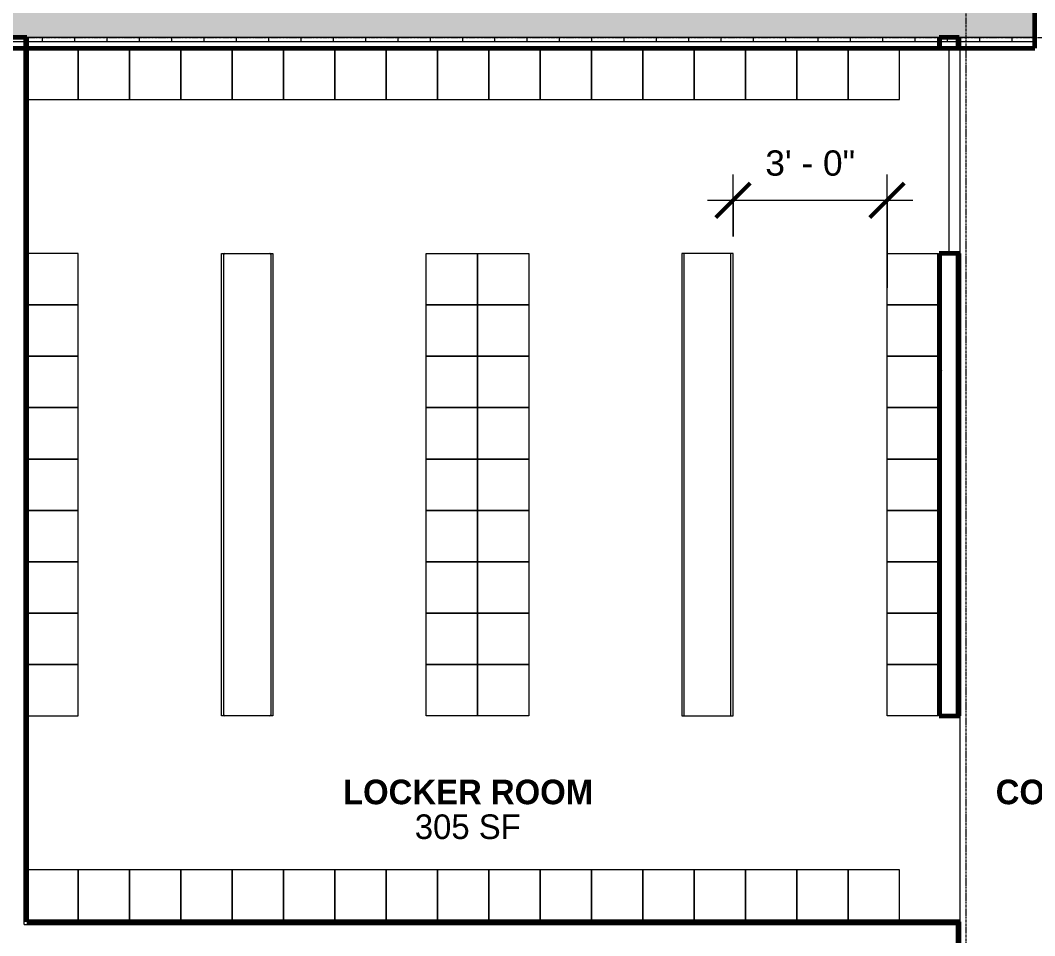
# Model space of a CAD drawing. Header units: inches. Extents: x 126 to 2219, y -1759 to -92.
# Drawn here: x 901.3 to 1138.4, y -906.3 to -692.5 of the extents above; entities that cross this region are included whole.
import ezdxf

# ---------------------------------------------------------------- set-up
doc = ezdxf.new("R2010")
doc.units = ezdxf.units.IN
doc.header["$MEASUREMENT"] = 0
doc.linetypes.add('Grid Line 1_2_', pattern=[0.875, 0.5, -0.125, 0.125, -0.125])
for name, color, linetype, lineweight in [('A-ANNO-DIMS', 211, 'Continuous', 9), ('A-ANNO-DIMS-64', 211, 'Continuous', 9), ('A-AREA', 32, 'Continuous', 9), ('A-AREA-IDEN', 2, 'Continuous', 9), ('A-WALL', 113, 'Continuous', 18), ('A-WALL-PATT', 111, 'Continuous', 60), ('I-FURN', 30, 'Continuous', 9), ('I-WALL', 2, 'Continuous', 18), ('L-SITE-WALL', 31, 'Continuous', 18), ('S-GRID', 1, 'Continuous', 9)]:
    doc.layers.add(name, color=color, linetype=linetype, lineweight=lineweight)
doc.styles.add('Arial', font='arial.ttf', dxfattribs={"height": 5.901198})
doc.styles.add('Century Gothic', font='GOTHIC.TTF', dxfattribs={"height": 5.748447})
doc.styles.add('Century Gothic_B', font='GOTHICB.TTF', dxfattribs={"height": 5.744479})
doc.dimstyles.new('Linear_-_3_32__Arial_3', dxfattribs={"dimscale": 12, "dimtxt": 6, "dimasz": 0.666667, "dimexe": 0.5, "dimexo": 0.333333, "dimgap": 0.333333, "dimtad": 1, "dimdec": 0, "dimzin": 1, "dimdsep": 46, "dimlunit": 4, "dimtxsty": 'Arial', "dimblk1": 'OBLIQUE', "dimblk2": 'OBLIQUE', "dimsah": 1, "dimcen": 0.09, "dimdle": 0.5, "dimazin": 0, "dimtfac": 1, "dimtdec": 4, "dimtix": 1, "dimtmove": 0, "dimatfit": 3, "dimfxl": 1, "dimtvp": 1, "dimfrac": 2, "dimtolj": 1, "dimtzin": 0, "dimarcsym": 2})
pattern_1 = [(0, (0, 0), (20.48, 5.12), [0.845, -14.515, 0.845, -14.515, -81.92]), (0, (0, 0), (20.48, 5.12), [-30.72, 0.845, -29.875, 0.845, -14.515, -35.84]), (0, (0, 0), (20.48, 5.12), [-76.8, 0.845, -9.395, 0.845, -24.755]), (120, (7.68, 2.56), (-14.67405, 15.1762), [0.845, -14.515, 0.845, -14.515, -81.92]), (120, (7.68, 2.56), (-14.67405, 15.1762), [-30.72, 0.845, -29.875, 0.845, -14.515, -35.84]), (120, (7.68, 2.56), (-14.67405, 15.1762), [-76.8, 0.845, -9.395, 0.845, -24.755]), (240, (10.24, 12.8), (-5.80595, -20.2962), [0.845, -14.515, 0.845, -14.515, -81.92]), (240, (10.24, 12.8), (-5.80595, -20.2962), [-30.72, 0.845, -29.875, 0.845, -14.515, -35.84]), (240, (10.24, 12.8), (-5.80595, -20.2962), [-76.8, 0.845, -9.395, 0.845, -24.755])]

# ---------------------------------------------------------------- blocks, each defined once
blk = doc.blocks.new('Open Source Metal Building_Exterior_rvt-1-Floor Plan - Office Annex')
at = {"layer": 'A-WALL-PATT', "lineweight": 9}
h = blk.add_hatch(dxfattribs=at)
h.set_pattern_fill('FP_2', color=8, style=0, pattern_type=2)
h.set_pattern_definition([(161.57, (0.32, 0.32), (-2.56049618, -0.0005374), [0, -18.214, 2.022, 0]), (18.43, (-0.32, 0.32), (-2.56049618, 0.0005374), [0, -18.214, 2.022, 0]), (108.43, (0.32, 0.32), (1.2792209, -6.40087673), [6.07, -14.166]), (71.57, (-0.32, 0.32), (1.2792209, 6.40087673), [6.07, -14.166])])
h.paths.add_polyline_path([(1738.07, -696.46), (2210.15, -696.46), (2210.15, -688.46), (1644.4, -688.46), (1644.4, -696.46), (1729.93, -696.46)], flags=0)
h.paths.add_polyline_path([(1138.4, -696.46), (1138.4, -688.46), (421.56, -688.46), (421.56, -696.46), (1103.21, -696.46)], flags=0)
h.paths.add_polyline_path([(1234.94, -696.46), (1234.94, -688.46), (1174.4, -688.46), (1174.4, -696.46)], flags=0)
h.paths.add_polyline_path([(1540.94, -696.46), (1608.4, -696.46), (1608.4, -688.46), (1540.94, -688.46)], flags=0)
h.paths.add_polyline_path([(321.83, -696.46), (385.56, -696.46), (385.56, -688.46), (126.49, -688.46), (126.49, -696.46), (256.72, -696.46)], flags=0)
h = blk.add_hatch(dxfattribs=at)
h.set_pattern_fill('FP_3', style=0, pattern_type=2)
h.set_pattern_definition([(0, (0, 0), (0, 7.554), []), (90, (0, 0), (-7.554, 5e-16), [])])
h.paths.add_polyline_path([(1884.58, -697.46), (2034.31, -697.46), (2034.31, -696.46), (1644.4, -696.46), (1644.4, -697.46), (1819.47, -697.46)], flags=0)
h.paths.add_polyline_path([(2210.15, -697.46), (2210.15, -696.46), (2042.31, -696.46), (2042.31, -697.46), (2079.92, -697.46)], flags=0)
h.paths.add_polyline_path([(1234.94, -697.46), (1234.94, -696.46), (1174.4, -696.46), (1174.4, -697.46)], flags=0)
h.paths.add_polyline_path([(1540.94, -697.46), (1608.4, -697.46), (1608.4, -696.46), (1540.94, -696.46)], flags=0)
h.paths.add_polyline_path([(1103.21, -697.46), (1138.4, -697.46), (1138.4, -696.46), (421.56, -696.46), (421.56, -697.46), (1038.09, -697.46)], flags=0)
h.paths.add_polyline_path([(378.44, -697.46), (385.56, -697.46), (385.56, -696.46), (378.44, -696.46)], flags=0)
h.paths.add_polyline_path([(370.44, -697.46), (370.44, -696.46), (126.49, -696.46), (126.49, -697.46), (369.44, -697.46)], flags=0)
at = {"layer": 'A-WALL', "color": 10}
for p, q in [((1138.4, -696.46), (421.56, -696.46)), ((1138.4, -697.46), (421.56, -697.46))]:
    blk.add_line(p, q, dxfattribs=at)
at = {"layer": 'L-SITE-WALL', "color": 250, "lineweight": 60}
for p, q in [((1138.4, -698.96), (1138.4, -687.71)), ((421.56, -698.96), (1138.4, -698.96))]:
    blk.add_line(p, q, dxfattribs=at)
at = {"layer": 'S-GRID', "linetype": 'Grid Line 1_2_'}
for p, q in [((1122.35, -1631.19), (1122.35, -124.28)), ((329.05, -696.46), (2105.65, -696.46))]:
    blk.add_line(p, q, dxfattribs=at)
blk = doc.blocks.new('Locker-Double Stacked - 12_ x 12_-488115-Floor Plan - Office Annex')
at = {"layer": 'I-FURN'}
for p, q in [((-6, -6), (-6, 6)), ((-6, 6), (6, 6)), ((6, 6), (6, -6)), ((6, -6), (-6, -6))]:
    blk.add_line(p, q, dxfattribs=at)
blk = doc.blocks.new('Seating-Benches-Bernhardt_Design-Argon-_5811-5834W_ - 5811-491797-Floor Plan - Office Annex')
at = {"layer": 'I-FURN'}
for p, q in [((-54, 6), (-54, -6)), ((54, 6), (-54, 6)), ((-54, 5.25), (-54, -5.25)), ((53.75, 5.5), (-53.75, 5.5)), ((54, -6), (54, 6)), ((54, -5.25), (54, 5.25)), ((-54, -6), (54, -6)), ((-53.75, -5.5), (53.75, -5.5))]:
    blk.add_line(p, q, dxfattribs=at)
for centre, start, end in [((-53.75, 5.25), 90, 180), ((53.75, 5.25), 360, 90), ((-53.75, -5.25), 180, 270), ((53.75, -5.25), 270, 0)]:
    blk.add_arc(centre, 0.25, start, end, dxfattribs=at)
blk = doc.blocks.new('Locker-Double Stacked - 12_ x 12_-492435-Floor Plan - Office Annex')
at = {"layer": 'I-FURN'}
for p, q in [((6, 6), (-6, 6)), ((-6, 6), (-6, -6)), ((6, -6), (6, 6)), ((-6, -6), (6, -6))]:
    blk.add_line(p, q, dxfattribs=at)
blk = doc.blocks.new('Seating-Benches-Bernhardt_Design-Argon-_5811-5834W_ - 5811-492331-Floor Plan - Office Annex')
at = {"layer": 'I-FURN'}
for p, q in [((-54, 6), (54, 6)), ((-54, -6), (-54, 6)), ((-54, -5.25), (-54, 5.25)), ((-53.75, 5.5), (53.75, 5.5)), ((54, 6), (54, -6)), ((54, 5.25), (54, -5.25)), ((54, -6), (-54, -6)), ((53.75, -5.5), (-53.75, -5.5))]:
    blk.add_line(p, q, dxfattribs=at)
for centre, start, end in [((-53.75, 5.25), 90, 180), ((53.75, 5.25), 360, 90), ((-53.75, -5.25), 180, 270), ((53.75, -5.25), 270, 0)]:
    blk.add_arc(centre, 0.25, start, end, dxfattribs=at)
blk = doc.blocks.new('DIMBLOCK39-Floor Plan - Office Annex')
at = {"layer": 'A-ANNO-DIMS-64'}
for p, q in [((1067.9, -742.96), (1067.9, -728.51)), ((1103.9, -754.96), (1103.9, -728.51)), ((1061.9, -734.51), (1109.9, -734.51)), ((1067.9, -734.51), (1067.9, -742.96)), ((1103.9, -734.51), (1103.9, -754.96))]:
    blk.add_line(p, q, dxfattribs=at)
at = {"layer": 'A-ANNO-DIMS-64', "lineweight": 50}
for p, q in [((1067.9, -734.51), (1071.9, -730.51)), ((1103.9, -734.51), (1107.9, -730.51)), ((1067.9, -734.51), (1063.9, -738.51)), ((1103.9, -734.51), (1099.9, -738.51))]:
    blk.add_line(p, q, dxfattribs=at)
at = {"layer": 'A-ANNO-DIMS-64', "color": 0, "insert": (1075.43, -722.86), "char_height": 5.901, "width": 25.1446, "attachment_point": 1, "line_spacing_factor": 0.938532, "style": 'Arial'}
blk.add_mtext('3\' - 0"', dxfattribs=at)
blk = doc.blocks.new('_Oblique')
at = {"color": 0, "linetype": 'ByBlock', "lineweight": -2}
blk.add_line((-0.5, -0.5), (0.5, 0.5), dxfattribs=at)

msp = doc.modelspace()

# ---------------------------------------------------------------- hatches: boundary and pattern name
at = {"layer": 'A-WALL-PATT', "lineweight": 9}
h = msp.add_hatch(dxfattribs=at)
h.set_pattern_fill('FP_1', color=256, style=0, pattern_type=2)
h.set_pattern_definition(pattern_1)
h.paths.add_polyline_path([(902.78, -1013.09), (902.78, -907.21), (902.15, -907.21), (902.15, -1013.09)], flags=0)
h.paths.add_polyline_path([(902.15, -903.71), (902.78, -903.71), (902.78, -696.46), (902.15, -696.46), (902.15, -742.24)], flags=0)
h = msp.add_hatch(dxfattribs=at)
h.set_pattern_fill('FP_1', color=256, style=0, pattern_type=2)
h.set_pattern_definition(pattern_1)
h.paths.add_polyline_path([(1116.03, -1013.09), (1116.65, -1013.09), (1116.65, -907.84), (1116.03, -907.84), (1116.03, -1012.46)], flags=0)
h.paths.add_polyline_path([(1116.65, -854.96), (1116.65, -746.96), (1116.03, -746.96), (1116.03, -854.96)], flags=0)
h.paths.add_polyline_path([(1116.03, -698.96), (1116.65, -698.96), (1116.65, -696.46), (1116.03, -696.46)], flags=0)
h = msp.add_hatch(dxfattribs=at)
h.set_pattern_fill('FP_1', color=256, style=0, pattern_type=2)
h.set_pattern_definition(pattern_1)
h.paths.add_polyline_path([(1120.15, -1017.21), (1120.78, -1017.21), (1120.78, -903.71), (1120.15, -903.71), (1120.15, -1016.59)], flags=0)
h.paths.add_polyline_path([(1120.15, -854.96), (1120.78, -854.96), (1120.78, -746.96), (1120.15, -746.96), (1120.15, -845.96)], flags=0)
h.paths.add_polyline_path([(1120.78, -698.96), (1120.78, -696.46), (1120.15, -696.46), (1120.15, -698.96)], flags=0)
h = msp.add_hatch(dxfattribs=at)
h.set_pattern_fill('FP_1', color=256, style=0, pattern_type=2)
h.set_pattern_definition(pattern_1)
h.paths.add_polyline_path([(1120.15, -903.71), (1120.78, -903.71), (1120.78, -903.09), (902.78, -903.09), (902.78, -903.71), (1038.09, -903.71)], flags=0)

# ---------------------------------------------------------------- linework, layer by layer
at = {"layer": 'A-AREA'}
for p, q in [((1118.4, -746.96), (1118.4, -698.96)), ((1120.9, -698.96), (1120.9, -854.96)), ((1120.9, -854.96), (1120.9, -905.46))]:
    msp.add_line(p, q, dxfattribs=at)
at = {"layer": 'A-WALL'}
for p, q in [((902.15, -903.71), (902.15, -696.46)), ((1116.65, -698.96), (1116.65, -696.46)), ((1120.15, -698.96), (1120.15, -696.46)), ((1116.65, -854.96), (1116.65, -746.96)), ((1120.15, -854.96), (1120.15, -746.96)), ((902.15, -903.71), (1120.15, -903.71)), ((1120.15, -1016.59), (1120.15, -903.71))]:
    msp.add_line(p, q, dxfattribs=at)
at = {"layer": 'I-WALL', "lineweight": 60}
for p, q in [((902.78, -696.46), (898.03, -696.46)), ((902.78, -903.09), (902.78, -696.46)), ((1116.03, -696.46), (1116.03, -698.96)), ((1120.78, -696.46), (1116.03, -696.46)), ((1120.78, -698.96), (1120.78, -696.46)), ((1116.03, -698.96), (1120.78, -698.96)), ((1116.03, -746.96), (1116.03, -854.96)), ((1120.78, -746.96), (1116.03, -746.96)), ((1120.78, -854.96), (1120.78, -746.96)), ((1116.03, -854.96), (1120.78, -854.96)), ((1120.78, -903.09), (902.78, -903.09)), ((1120.78, -1017.21), (1120.78, -903.09))]:
    msp.add_line(p, q, dxfattribs=at)

# ---------------------------------------------------------------- block references
at = {"layer": 'I-FURN'}
for name, p, rotation in [('Locker-Double Stacked - 12_ x 12_-492435-Floor Plan - Office Annex', (908.78, -704.96), 180), ('Locker-Double Stacked - 12_ x 12_-492435-Floor Plan - Office Annex', (920.78, -704.96), 180), ('Locker-Double Stacked - 12_ x 12_-492435-Floor Plan - Office Annex', (932.78, -704.96), 180), ('Locker-Double Stacked - 12_ x 12_-492435-Floor Plan - Office Annex', (944.78, -704.96), 180), ('Locker-Double Stacked - 12_ x 12_-492435-Floor Plan - Office Annex', (956.78, -704.96), 180), ('Locker-Double Stacked - 12_ x 12_-492435-Floor Plan - Office Annex', (968.78, -704.96), 180), ('Locker-Double Stacked - 12_ x 12_-492435-Floor Plan - Office Annex', (980.78, -704.96), 180), ('Locker-Double Stacked - 12_ x 12_-492435-Floor Plan - Office Annex', (992.78, -704.96), 180), ('Locker-Double Stacked - 12_ x 12_-492435-Floor Plan - Office Annex', (1004.78, -704.96), 180), ('Locker-Double Stacked - 12_ x 12_-492435-Floor Plan - Office Annex', (1016.78, -704.96), 180), ('Locker-Double Stacked - 12_ x 12_-492435-Floor Plan - Office Annex', (1028.78, -704.96), 180), ('Locker-Double Stacked - 12_ x 12_-492435-Floor Plan - Office Annex', (1040.78, -704.96), 180), ('Locker-Double Stacked - 12_ x 12_-492435-Floor Plan - Office Annex', (1052.78, -704.96), 180), ('Locker-Double Stacked - 12_ x 12_-492435-Floor Plan - Office Annex', (1064.78, -704.96), 180), ('Locker-Double Stacked - 12_ x 12_-492435-Floor Plan - Office Annex', (1076.78, -704.96), 180), ('Locker-Double Stacked - 12_ x 12_-492435-Floor Plan - Office Annex', (1088.78, -704.96), 180), ('Locker-Double Stacked - 12_ x 12_-492435-Floor Plan - Office Annex', (1100.78, -704.96), 180), ('Locker-Double Stacked - 12_ x 12_-492435-Floor Plan - Office Annex', (908.78, -752.96), 180), ('Seating-Benches-Bernhardt_Design-Argon-_5811-5834W_ - 5811-492331-Floor Plan - Office Annex', (954.34, -800.96), 90.00000000000006), ('Seating-Benches-Bernhardt_Design-Argon-_5811-5834W_ - 5811-491797-Floor Plan - Office Annex', (1061.9, -800.96), 89.99999999999997), ('Locker-Double Stacked - 12_ x 12_-492435-Floor Plan - Office Annex', (908.78, -764.96), 180), ('Locker-Double Stacked - 12_ x 12_-492435-Floor Plan - Office Annex', (908.78, -776.96), 180), ('Locker-Double Stacked - 12_ x 12_-492435-Floor Plan - Office Annex', (908.78, -788.96), 180), ('Locker-Double Stacked - 12_ x 12_-492435-Floor Plan - Office Annex', (908.78, -800.96), 180), ('Locker-Double Stacked - 12_ x 12_-492435-Floor Plan - Office Annex', (908.78, -812.96), 180), ('Locker-Double Stacked - 12_ x 12_-492435-Floor Plan - Office Annex', (908.78, -824.96), 180), ('Locker-Double Stacked - 12_ x 12_-492435-Floor Plan - Office Annex', (908.78, -836.96), 180), ('Locker-Double Stacked - 12_ x 12_-492435-Floor Plan - Office Annex', (908.78, -848.96), 180), ('Locker-Double Stacked - 12_ x 12_-492435-Floor Plan - Office Annex', (908.78, -896.96), 180), ('Locker-Double Stacked - 12_ x 12_-492435-Floor Plan - Office Annex', (920.78, -896.96), 180), ('Locker-Double Stacked - 12_ x 12_-492435-Floor Plan - Office Annex', (932.78, -896.96), 180), ('Locker-Double Stacked - 12_ x 12_-492435-Floor Plan - Office Annex', (944.78, -896.96), 180), ('Locker-Double Stacked - 12_ x 12_-492435-Floor Plan - Office Annex', (956.78, -896.96), 180), ('Locker-Double Stacked - 12_ x 12_-492435-Floor Plan - Office Annex', (968.78, -896.96), 180), ('Locker-Double Stacked - 12_ x 12_-492435-Floor Plan - Office Annex', (980.78, -896.96), 180), ('Locker-Double Stacked - 12_ x 12_-492435-Floor Plan - Office Annex', (992.78, -896.96), 180), ('Locker-Double Stacked - 12_ x 12_-492435-Floor Plan - Office Annex', (1004.78, -896.96), 180), ('Locker-Double Stacked - 12_ x 12_-492435-Floor Plan - Office Annex', (1016.78, -896.96), 180), ('Locker-Double Stacked - 12_ x 12_-492435-Floor Plan - Office Annex', (1028.78, -896.96), 180), ('Locker-Double Stacked - 12_ x 12_-492435-Floor Plan - Office Annex', (1040.78, -896.96), 180), ('Locker-Double Stacked - 12_ x 12_-492435-Floor Plan - Office Annex', (1052.78, -896.96), 180), ('Locker-Double Stacked - 12_ x 12_-492435-Floor Plan - Office Annex', (1064.78, -896.96), 180), ('Locker-Double Stacked - 12_ x 12_-492435-Floor Plan - Office Annex', (1076.78, -896.96), 180), ('Locker-Double Stacked - 12_ x 12_-492435-Floor Plan - Office Annex', (1088.78, -896.96), 180), ('Locker-Double Stacked - 12_ x 12_-492435-Floor Plan - Office Annex', (1100.78, -896.96), 180)]:
    msp.add_blockref(name, p, dxfattribs=dict(at, rotation=rotation))
for p in [(1002.12, -752.96), (1014.12, -752.96), (1109.9, -752.96), (1002.12, -764.96), (1014.12, -764.96), (1109.9, -764.96), (1002.12, -776.96), (1014.12, -776.96), (1109.9, -776.96), (1002.12, -788.96), (1014.12, -788.96), (1109.9, -788.96), (1002.12, -800.96), (1014.12, -800.96), (1109.9, -800.96), (1002.12, -812.96), (1014.12, -812.96), (1109.9, -812.96), (1002.12, -824.96), (1014.12, -824.96), (1109.9, -824.96), (1002.12, -836.96), (1014.12, -836.96), (1109.9, -836.96), (1002.12, -848.96), (1014.12, -848.96), (1109.9, -848.96)]:
    msp.add_blockref('Locker-Double Stacked - 12_ x 12_-488115-Floor Plan - Office Annex', p, dxfattribs=at)

# ---------------------------------------------------------------- texts
at = {"layer": 'A-AREA-IDEN', "attachment_point": 2}
for s, insert, char_height, width, line_spacing_factor, style in [('LOCKER ROOM', (1005.94, -869.88), 5.7445, 69.192, 0.984796, 'Century Gothic_B'), ('CORRIDOOR', (1153.18, -869.88), 5.744, 57.672, 0.984796, 'Century Gothic_B'), ('305 SF', (1005.88, -878), 5.748, 27.648, 0.984117, 'Century Gothic')]:
    msp.add_mtext(s, dxfattribs=dict(at, insert=insert, char_height=char_height, width=width, line_spacing_factor=line_spacing_factor, style=style))

# ---------------------------------------------------------------- dimensions: what is measured, and where the dimension line sits
at = {"layer": 'A-ANNO-DIMS'}
dim = msp.add_linear_dim(base=(1103.9, -734.51), p1=(1067.9, -746.96), p2=(1103.9, -758.96), dimstyle='Linear_-_3_32__Arial_3', override={"dimpost": '<>', "dimfxl": 37.947332}, dxfattribs=at)
dim.commit()
dim.dimension.update_dxf_attribs({"geometry": 'DIMBLOCK39-Floor Plan - Office Annex', "text_midpoint": (1085.9, -727.5)})

# ---------------------------------------------------------------- next in the draw order: block references
at = {"lineweight": 5}
msp.add_blockref('Open Source Metal Building_Exterior_rvt-1-Floor Plan - Office Annex', (0, 0), dxfattribs=at)

doc.saveas('drawing.dxf')
